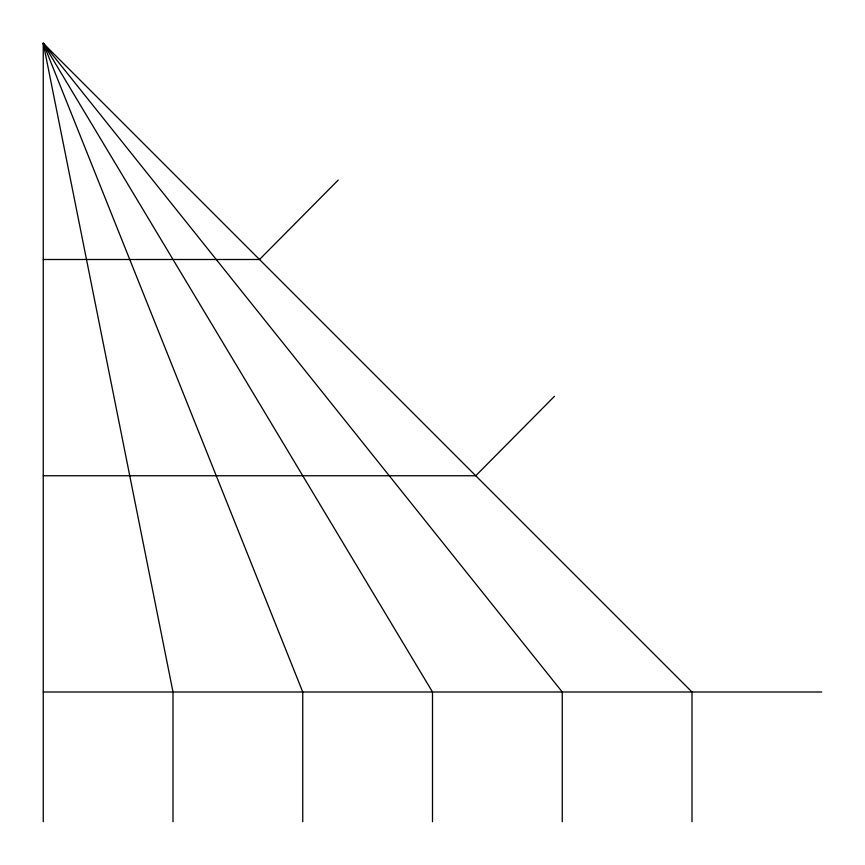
<?xml version="1.0" encoding="UTF-8"?>
<svg xmlns="http://www.w3.org/2000/svg" width="865" height="865" viewBox="0 0 865 865"><rect width="100%" height="100%" fill="white"/><g stroke="black" fill="none" stroke-linecap="round" stroke-linejoin="round"><path stroke-width="1.3" d="M338.237 180.05L259.5 259.5L43.25 259.5M554.487 396.3L475.75 475.75L43.25 475.75M43.25 692L821.75 692M692 821.75L692 692L43.25 43.25L43.25 821.75M562.25 821.75L562.25 692L43.25 43.25L173 692L173 821.75M432.5 821.75L432.5 692L43.25 43.25L302.75 692L302.75 821.75"/></g></svg>
